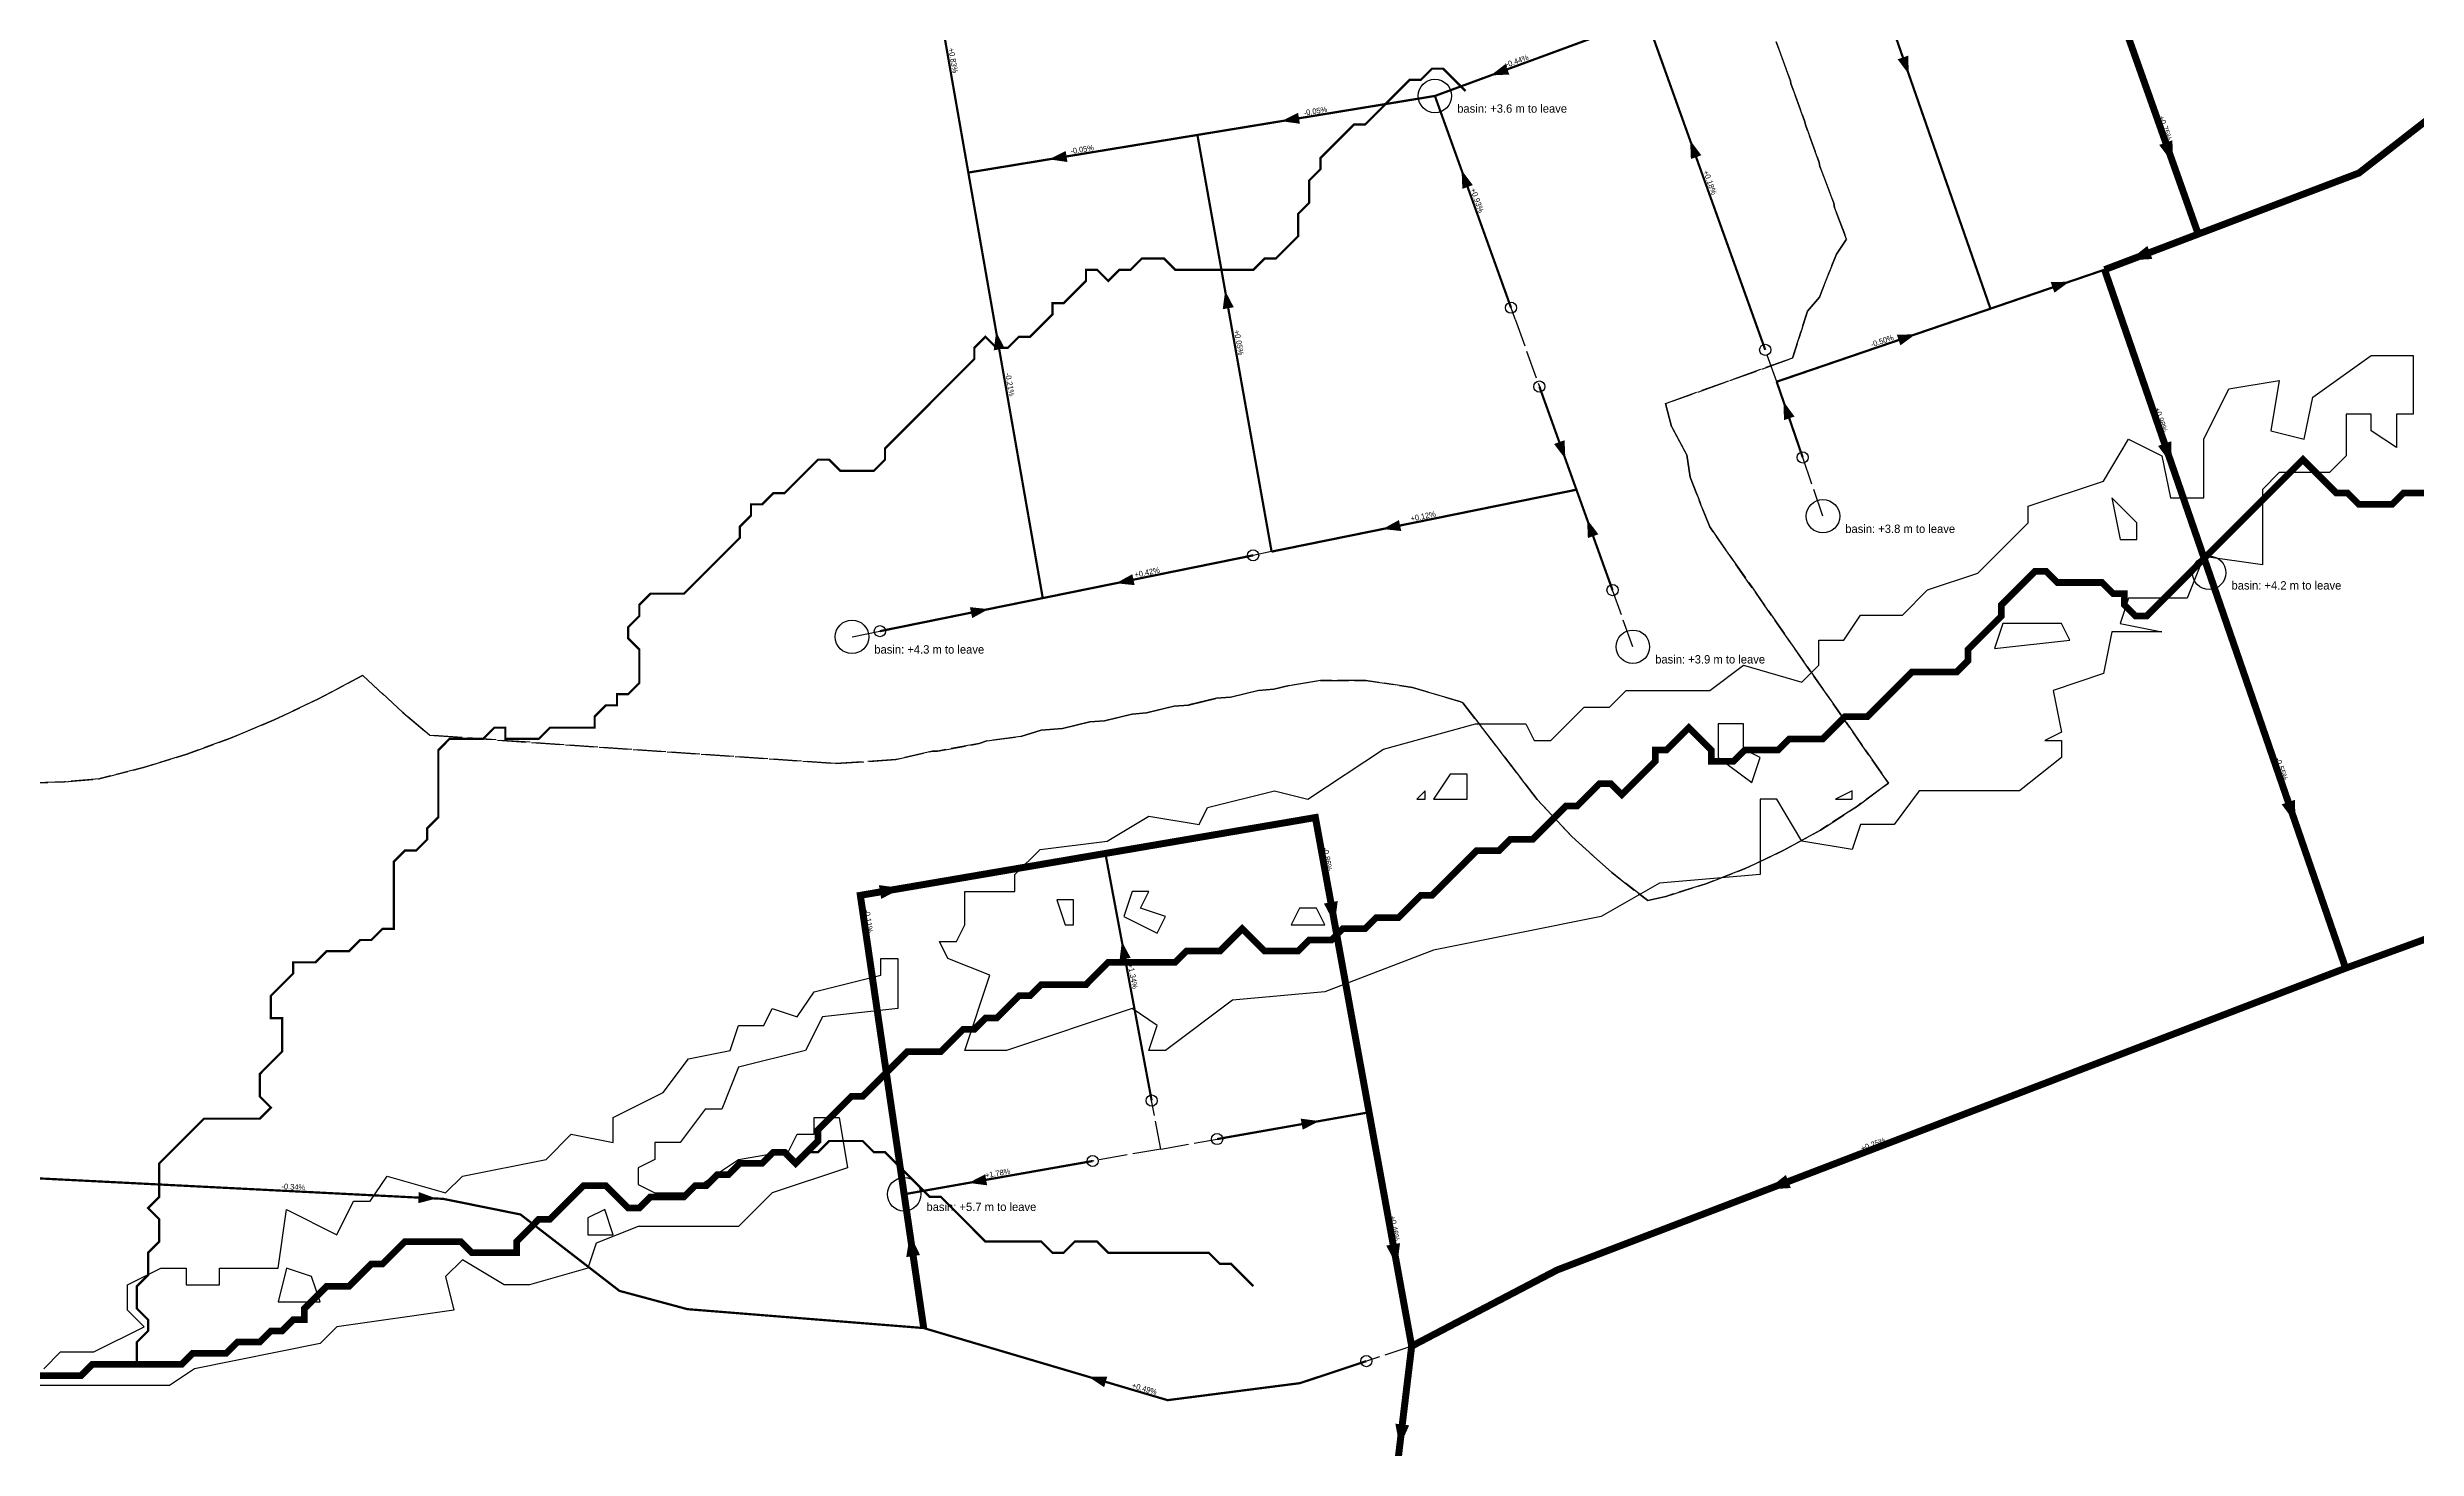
# Model space of a CAD drawing. Header units: metres. Extents: x 442821 to 452274, y 2561971 to 2571293.
# Drawn here: x 444891 to 445740, y 2564773 to 2565275 of the extents above; entities that cross this region are included whole.
import ezdxf
from ezdxf.enums import TextEntityAlignment as Align

# ---------------------------------------------------------------- set-up
doc = ezdxf.new("R2010")
doc.units = ezdxf.units.M
doc.header["$LTSCALE"] = 8
doc.linetypes.add('DASHDOT', pattern=[3.556, 2.54, -0.508, 0, -0.508])
doc.linetypes.add('DASHED', pattern=[1.524, 1.27, -0.254])
for name, color, linetype in [('A_ARROWS', 7, 'Continuous'), ('A_BASINS', 1, 'Continuous'), ('A_BRANCH', 7, 'Continuous'), ('A_CATCHMENTS', 7, 'Continuous'), ('A_GRADIENT', 8, 'Continuous'), ('A_HEAD_GAP', 8, 'Continuous'), ('A_HEADS', 8, 'Continuous'), ('A_LATERAL', 7, 'Continuous'), ('A_STREAMS', 5, 'Continuous'), ('A_SUBMAIN', 7, 'Continuous'), ('A_WADI', 4, 'Continuous')]:
    doc.layers.add(name, color=color, linetype=linetype)

msp = doc.modelspace()

# ---------------------------------------------------------------- linework, layer by layer
at = {"layer": 'A_ARROWS', "color": 1}
for points in [[(445408.26, 2565265.3), (445413.57, 2565269.39), (445414.95, 2565265.63)], [(445333.26, 2565248.92), (445339.25, 2565251.93), (445339.9, 2565247.98)], [(445479.72, 2565242.05), (445483.76, 2565236.71), (445480, 2565235.35)], [(445249.97, 2565235.24), (445255.96, 2565238.25), (445256.61, 2565234.3)], [(445397.83, 2565231.37), (445401.87, 2565226.02), (445398.11, 2565224.67)], [(445313.11, 2565188.21), (445316.2, 2565182.26), (445312.26, 2565181.56)], [(445231.07, 2565173.47), (445234.14, 2565167.51), (445230.2, 2565166.82)], [(445435.02, 2565127.92), (445430.97, 2565133.27), (445434.74, 2565134.62)], [(445369.53, 2565102.8), (445375.4, 2565106.03), (445376.2, 2565102.11)], [(445442.8, 2565106.28), (445446.85, 2565100.93), (445443.09, 2565099.58)], [(445273.99, 2565083.4), (445279.87, 2565086.63), (445280.66, 2565082.71)], [(445228.34, 2565074.13), (445222.47, 2565070.89), (445221.67, 2565074.81)]]:
    msp.add_solid(points, dxfattribs=at)
at = {"layer": 'A_ARROWS', "color": 2}
for points in [[(445558.08, 2565265.68), (445554.09, 2565271.07), (445557.86, 2565272.38)], [(445652.83, 2565233.71), (445647.79, 2565240.41), (445652.51, 2565242.08)], [(445636.97, 2565199.04), (445643.56, 2565204.22), (445645.34, 2565199.55)], [(445615.65, 2565191.43), (445610.24, 2565187.46), (445608.95, 2565191.25)], [(445560.49, 2565172.58), (445555.08, 2565168.61), (445553.78, 2565172.4)], [(445513.17, 2565148.51), (445517.14, 2565143.11), (445513.36, 2565141.81)], [(445652.34, 2565125.84), (445647.37, 2565132.59), (445652.09, 2565134.22)], [(445696.67, 2564997.43), (445691.7, 2565004.17), (445696.42, 2565005.81)], [(445197.34, 2564974.14), (445189.88, 2564970.33), (445189.03, 2564975.26)], [(445352.42, 2564961.23), (445348.52, 2564968.65), (445353.44, 2564969.55)], [(445276.1, 2564955.12), (445279.24, 2564949.2), (445275.31, 2564948.46)], [(445346.85, 2564890.73), (445340.89, 2564887.65), (445340.2, 2564891.59)], [(445221.17, 2564868.58), (445227.13, 2564871.66), (445227.82, 2564867.72)], [(445507.45, 2564866.23), (445514.03, 2564871.42), (445515.81, 2564866.75)], [(445030.48, 2564862.98), (445023.99, 2564861.31), (445024.19, 2564865.3)], [(445200.17, 2564850.29), (445203.8, 2564842.73), (445198.86, 2564842.01)], [(445374.74, 2564838.7), (445370.85, 2564846.12), (445375.77, 2564847.02)], [(445264.18, 2564799.12), (445270.89, 2564799.22), (445269.75, 2564795.38)], [(445375.63, 2564774.09), (445374.1, 2564782.33), (445379.06, 2564781.73)]]:
    msp.add_solid(points, dxfattribs=at)
at = {"layer": 'A_BASINS', "color": 1}
for centre in [(445388.27, 2565257.95), (445527.31, 2565107.4), (445665.7, 2565087.13), (445179.41, 2565064.19), (445459.21, 2565060.64), (445198.09, 2564864.51)]:
    msp.add_circle(centre, 6, dxfattribs=at)
at = {"layer": 'A_BRANCH', "color": 1, "linetype": 'DASHED', "const_width": 0.8}
for points in [[(445506.64, 2565167), (445464.02, 2565285.81)], [(445447.62, 2565279.78), (445388.27, 2565257.95)], [(445323.13, 2565093.38), (445247.76, 2565078.07)]]:
    msp.add_lwpolyline(points, dxfattribs=at)
at = {"layer": 'A_BRANCH', "color": 1, "const_width": 0.8}
msp.add_lwpolyline([(445425.7, 2565153.86), (445438.98, 2565116.9)], dxfattribs=at)
at = {"layer": 'A_BRANCH', "color": 2, "const_width": 0.8}
for points in [[(445286.78, 2564898.07), (445270.2, 2564986.6)], [(445265.65, 2564876.42), (445198.09, 2564864.51)]]:
    msp.add_lwpolyline(points, dxfattribs=at)
at = {"layer": 'A_BRANCH', "color": 2, "linetype": 'DASHED', "const_width": 0.8}
msp.add_lwpolyline([(445363.71, 2564804.73), (445339.94, 2564796.85), (445292.49, 2564790.75), (445205.11, 2564816.58)], dxfattribs=at)
at = {"layer": 'A_CATCHMENTS', "color": 1, "linetype": 'DASHED'}
msp.add_lwpolyline([(445510.54, 2565277.36), (445515.63, 2565263.32), (445515.77, 2565262.47), (445520.82, 2565248.73), (445521.01, 2565247.59), (445526.01, 2565234.14), (445526.25, 2565232.7), (445531.19, 2565219.56), (445531.49, 2565217.82), (445535.74, 2565206.63), (445532.14, 2565201.29), (445526.05, 2565185.88), (445521.74, 2565180.8), (445516.4, 2565164.06), (445470.95, 2565147.75), (445473.06, 2565139.59), (445478.57, 2565129.36), (445479.71, 2565121.39), (445486.75, 2565103.61), (445550.79, 2565011.81), (445539.33, 2565003.32), (445526.4, 2564994.98), (445513.1, 2564987.6), (445499.44, 2564981.18), (445485.41, 2564975.72), (445471.01, 2564971.23), (445464.58, 2564969.69), (445451.62, 2564979.72), (445437.29, 2564992.67), (445424.89, 2565005.97), (445398.32, 2565040.61), (445397.55, 2565040.94), (445380.26, 2565046.06), (445363.5, 2565048.61), (445347.25, 2565048.59), (445336.05, 2565046.74), (445330.52, 2565045.43), (445325.11, 2565045.01), (445314.98, 2565042.57), (445309.99, 2565042.19), (445299.93, 2565039.76), (445294.86, 2565039.37), (445284.89, 2565036.94), (445279.74, 2565036.54), (445269.84, 2565034.12), (445264.62, 2565033.72), (445254.86, 2565031.32), (445247.25, 2565030.72), (445239.94, 2565028.53), (445227.76, 2565026.96), (445224.98, 2565025.97), (445210.04, 2565023.28), (445208.26, 2565023.25), (445195.17, 2565020.2), (445173.53, 2565018.79), (445028.06, 2565028.91), (445018.45, 2565037.07), (445004.12, 2565050.38), (445003.8, 2565050.19), (444988.06, 2565041.87), (444972.37, 2565034.44), (444956.72, 2565027.87), (444941.12, 2565022.18), (444925.56, 2565017.36), (444910.05, 2565013.41), (444909.78, 2565013.36), (444897.22, 2565012.22), (444881.12, 2565011.64)], dxfattribs=at)
at = {"layer": 'A_CATCHMENTS', "color": 2, "linetype": 'DASHED'}
msp.add_lwpolyline([(444881.12, 2565011.64), (444897.22, 2565012.22), (444909.78, 2565013.36), (444910.05, 2565013.41), (444925.56, 2565017.36), (444941.12, 2565022.18), (444956.72, 2565027.87), (444972.37, 2565034.44), (444988.06, 2565041.87), (445003.8, 2565050.19), (445004.12, 2565050.38), (445018.45, 2565037.07), (445028.06, 2565028.91), (445173.53, 2565018.79), (445195.17, 2565020.2), (445208.26, 2565023.25), (445210.04, 2565023.28), (445224.98, 2565025.97), (445227.76, 2565026.96), (445239.94, 2565028.53), (445247.25, 2565030.72), (445254.86, 2565031.32), (445264.62, 2565033.72), (445269.84, 2565034.12), (445279.74, 2565036.54), (445284.89, 2565036.94), (445294.86, 2565039.37), (445299.93, 2565039.76), (445309.99, 2565042.19), (445314.98, 2565042.57), (445325.11, 2565045.01), (445330.52, 2565045.43), (445336.05, 2565046.74), (445347.25, 2565048.59), (445363.5, 2565048.61), (445380.26, 2565046.06), (445397.55, 2565040.94), (445398.32, 2565040.61), (445424.89, 2565005.97), (445437.29, 2564992.67), (445451.62, 2564979.72), (445464.58, 2564969.69), (445471.01, 2564971.23), (445485.41, 2564975.72), (445499.44, 2564981.18), (445513.1, 2564987.6), (445526.4, 2564994.98), (445539.33, 2565003.32), (445550.79, 2565011.81), (445486.75, 2565103.61), (445479.71, 2565121.39), (445478.57, 2565129.36), (445473.06, 2565139.59), (445470.95, 2565147.75), (445516.4, 2565164.06), (445521.74, 2565180.8), (445526.05, 2565185.88), (445532.14, 2565201.29), (445535.74, 2565206.63), (445531.49, 2565217.82), (445531.19, 2565219.56), (445526.25, 2565232.7), (445526.01, 2565234.14), (445521.01, 2565247.59), (445520.82, 2565248.73), (445515.77, 2565262.47), (445515.63, 2565263.32), (445510.54, 2565277.36)], dxfattribs=at)
at = {"layer": 'A_HEAD_GAP', "color": 8, "linetype": 'DASHED'}
for points in [[(445417.01, 2565178.03), (445415.55, 2565182.09)], [(445417.01, 2565178.03), (445425.7, 2565153.86)], [(445510.74, 2565155.58), (445506.64, 2565167)], [(445527.31, 2565107.4), (445520.06, 2565128.46)], [(445329.76, 2565094.72), (445323.13, 2565093.38)], [(445459.21, 2565060.64), (445451.92, 2565080.92)], [(445179.41, 2565064.19), (445189.41, 2565066.22)], [(445290.03, 2564880.72), (445286.78, 2564898.07)], [(445290.03, 2564880.72), (445265.65, 2564876.42)], [(445290.03, 2564880.72), (445310.24, 2564884.28)], [(445379.95, 2564810.11), (445363.71, 2564804.73)]]:
    msp.add_lwpolyline(points, dxfattribs=at)
at = {"layer": 'A_HEADS', "color": 1}
for centre in [(445415.55, 2565182.09), (445506.64, 2565167), (445425.7, 2565153.86), (445323.13, 2565093.38), (445451.92, 2565080.92), (445189.41, 2565066.22)]:
    msp.add_circle(centre, 2, dxfattribs=at)
at = {"layer": 'A_HEADS', "color": 2}
for centre in [(445520.06, 2565128.46), (445286.78, 2564898.07), (445310.24, 2564884.28), (445265.65, 2564876.42), (445363.71, 2564804.73)]:
    msp.add_circle(centre, 2, dxfattribs=at)
at = {"layer": 'A_LATERAL', "color": 2, "linetype": 'DASHED', "const_width": 0.8}
for points in [[(445510.9, 2565401.02), (445587.34, 2565181.75)], [(445587.34, 2565181.75), (445628.22, 2565195.72)]]:
    msp.add_lwpolyline(points, dxfattribs=at)
at = {"layer": 'A_LATERAL', "color": 1, "const_width": 0.8}
for points in [[(445221.09, 2565230.5), (445207.12, 2565310.26)], [(445415.55, 2565182.09), (445388.27, 2565257.95)]]:
    msp.add_lwpolyline(points, dxfattribs=at)
at = {"layer": 'A_LATERAL', "color": 1, "linetype": 'DASHED', "const_width": 0.8}
for points in [[(445388.27, 2565257.95), (445303.17, 2565243.98)], [(445303.17, 2565243.98), (445221.09, 2565230.5)], [(445329.76, 2565094.72), (445303.17, 2565243.98)], [(445438.98, 2565116.9), (445329.76, 2565094.72)]]:
    msp.add_lwpolyline(points, dxfattribs=at)
at = {"layer": 'A_LATERAL', "color": 1, "linetype": 'DASHDOT', "const_width": 0.8}
for points in [[(445247.76, 2565078.07), (445221.09, 2565230.5)], [(445451.92, 2565080.92), (445438.98, 2565116.9)], [(445189.41, 2565066.22), (445247.76, 2565078.07)]]:
    msp.add_lwpolyline(points, dxfattribs=at)
at = {"layer": 'A_LATERAL', "color": 2, "linetype": 'DASHDOT', "const_width": 0.8}
for points in [[(445510.74, 2565155.58), (445587.34, 2565181.75)], [(445520.06, 2565128.46), (445510.74, 2565155.58)], [(444747.93, 2564910.45), (444885.01, 2564870.35), (445032.98, 2564862.86), (445060.63, 2564857.27), (445096.07, 2564829.91), (445120.43, 2564823.35), (445205.11, 2564816.58)], [(445310.24, 2564884.28), (445364.69, 2564893.87)]]:
    msp.add_lwpolyline(points, dxfattribs=at)
at = {"layer": 'A_STREAMS', "color": 5}
for points, const_width in [([(445399.25, 2565259.72), (445395.25, 2565263.72), (445391.25, 2565267.72), (445387.25, 2565267.72), (445383.25, 2565263.72), (445379.25, 2565263.72), (445375.25, 2565259.72), (445371.25, 2565255.72), (445367.25, 2565251.71), (445363.25, 2565247.71), (445359.25, 2565247.71), (445355.25, 2565243.71), (445351.25, 2565239.71), (445347.25, 2565235.71), (445347.25, 2565231.71), (445343.25, 2565227.71), (445343.25, 2565223.7), (445343.25, 2565219.7), (445339.25, 2565215.7), (445339.25, 2565211.7), (445339.25, 2565207.7), (445335.25, 2565203.7), (445331.25, 2565199.7), (445327.25, 2565199.7), (445323.24, 2565195.69), (445319.24, 2565195.69), (445315.24, 2565195.69), (445311.24, 2565195.69), (445307.24, 2565195.69), (445303.24, 2565195.69), (445299.24, 2565195.69), (445295.24, 2565195.69), (445291.24, 2565199.7), (445287.24, 2565199.7), (445283.24, 2565199.7), (445279.24, 2565195.69), (445275.24, 2565195.69), (445271.24, 2565191.69), (445267.24, 2565195.69), (445263.24, 2565195.69), (445263.24, 2565191.69), (445259.24, 2565187.69), (445255.24, 2565183.69), (445251.23, 2565183.69), (445251.23, 2565179.69), (445247.23, 2565175.69), (445243.23, 2565171.69), (445239.23, 2565171.69), (445235.23, 2565167.68), (445231.23, 2565167.68), (445227.23, 2565171.69), (445223.23, 2565167.68), (445223.23, 2565163.68), (445219.23, 2565159.68), (445215.23, 2565155.68), (445211.23, 2565151.68), (445207.23, 2565147.68), (445203.23, 2565143.68), (445199.23, 2565139.67), (445195.23, 2565135.67), (445191.23, 2565131.67), (445191.23, 2565127.67), (445187.23, 2565123.67), (445183.23, 2565123.67), (445179.22, 2565123.67), (445175.22, 2565123.67), (445171.22, 2565127.67), (445167.22, 2565127.67), (445163.22, 2565123.67), (445159.22, 2565119.67), (445155.22, 2565115.67), (445151.22, 2565115.67), (445147.22, 2565111.66), (445143.22, 2565111.66), (445143.22, 2565107.66), (445139.22, 2565103.66), (445139.22, 2565099.66), (445135.22, 2565095.66), (445131.22, 2565091.66), (445127.22, 2565087.66), (445123.22, 2565083.66), (445119.22, 2565079.65), (445115.22, 2565079.65), (445111.22, 2565079.65), (445107.21, 2565079.65), (445103.21, 2565075.65), (445103.21, 2565071.65), (445099.21, 2565067.65), (445099.21, 2565063.65), (445103.21, 2565059.65), (445103.21, 2565055.65), (445103.21, 2565051.64), (445103.21, 2565047.64), (445099.21, 2565043.64), (445095.21, 2565043.64), (445095.21, 2565039.64), (445091.21, 2565039.64), (445087.21, 2565035.64), (445087.21, 2565031.64), (445083.21, 2565031.64), (445079.21, 2565031.64), (445075.21, 2565031.64), (445071.21, 2565031.64), (445067.21, 2565027.64), (445063.21, 2565027.64), (445059.21, 2565027.64), (445055.21, 2565027.64), (445055.21, 2565031.64), (445051.21, 2565031.64), (445047.21, 2565027.64), (445043.21, 2565027.64), (445039.21, 2565027.64), (445035.2, 2565027.64), (445031.2, 2565023.63), (445031.2, 2565019.63), (445031.2, 2565015.63), (445031.2, 2565011.63), (445031.2, 2565007.63), (445031.2, 2565003.63), (445031.2, 2564999.63), (445027.2, 2564995.62), (445027.2, 2564991.62), (445023.2, 2564987.62), (445019.2, 2564987.62), (445015.2, 2564983.62), (445015.2, 2564979.62), (445015.2, 2564975.62), (445015.2, 2564971.62), (445015.2, 2564967.61), (445015.2, 2564963.61), (445015.2, 2564959.61), (445011.2, 2564959.61), (445007.2, 2564955.61), (445003.2, 2564955.61), (444999.2, 2564951.61), (444995.2, 2564951.61), (444991.2, 2564951.61), (444987.2, 2564947.61), (444983.2, 2564947.61), (444979.2, 2564947.61), (444979.2, 2564943.61), (444975.2, 2564939.6), (444971.2, 2564935.6), (444971.2, 2564931.6), (444971.2, 2564927.6), (444975.2, 2564927.6), (444975.2, 2564923.6), (444975.2, 2564919.6), (444975.2, 2564915.6), (444971.2, 2564911.6), (444967.2, 2564907.59), (444967.2, 2564903.59), (444967.2, 2564899.59), (444971.2, 2564895.59), (444967.2, 2564891.59), (444963.19, 2564891.59), (444959.19, 2564891.59), (444955.19, 2564891.59), (444951.19, 2564891.59), (444947.19, 2564891.59), (444943.19, 2564887.59), (444939.19, 2564883.59), (444935.19, 2564879.58), (444931.19, 2564875.58), (444931.19, 2564871.58), (444931.19, 2564867.58), (444931.19, 2564863.58), (444927.19, 2564859.58), (444931.19, 2564855.58), (444931.19, 2564851.57), (444931.19, 2564847.57), (444927.19, 2564843.57), (444927.19, 2564839.57), (444927.19, 2564835.57), (444923.19, 2564831.57), (444923.19, 2564827.57), (444923.19, 2564823.56), (444927.19, 2564819.56), (444927.19, 2564815.56), (444923.19, 2564811.56), (444923.19, 2564807.56), (444923.19, 2564803.56)], 0.8), ([(445743.3, 2565115.67), (445739.3, 2565115.67), (445735.3, 2565115.67), (445731.3, 2565111.66), (445727.3, 2565111.66), (445723.3, 2565111.66), (445719.3, 2565111.66), (445715.3, 2565115.67), (445711.3, 2565115.67), (445707.3, 2565119.67), (445703.3, 2565123.67), (445699.3, 2565127.67), (445695.3, 2565123.67), (445691.3, 2565119.67), (445687.29, 2565115.67), (445683.29, 2565111.66), (445679.29, 2565107.66), (445675.29, 2565103.66), (445671.29, 2565099.66), (445667.29, 2565095.66), (445663.29, 2565091.66), (445659.29, 2565087.66), (445655.29, 2565083.66), (445651.29, 2565079.65), (445647.29, 2565075.65), (445643.29, 2565071.65), (445639.29, 2565071.65), (445635.29, 2565075.65), (445635.29, 2565079.65), (445631.29, 2565079.65), (445627.29, 2565083.66), (445623.29, 2565083.66), (445619.29, 2565083.66), (445615.28, 2565083.66), (445611.28, 2565083.66), (445607.28, 2565087.66), (445603.28, 2565087.66), (445599.28, 2565083.66), (445595.28, 2565079.65), (445591.28, 2565075.65), (445591.28, 2565071.65), (445587.28, 2565067.65), (445583.28, 2565063.65), (445579.28, 2565059.65), (445579.28, 2565055.65), (445575.28, 2565051.64), (445571.28, 2565051.64), (445567.28, 2565051.64), (445563.28, 2565051.64), (445559.28, 2565051.64), (445555.28, 2565047.64), (445551.28, 2565043.64), (445547.28, 2565039.64), (445543.27, 2565035.64), (445539.27, 2565035.64), (445535.27, 2565035.64), (445531.27, 2565031.64), (445527.27, 2565027.64), (445523.27, 2565027.64), (445519.27, 2565027.64), (445515.27, 2565027.64), (445511.27, 2565023.63), (445507.27, 2565023.63), (445503.27, 2565023.63), (445499.27, 2565023.63), (445495.27, 2565019.63), (445491.27, 2565019.63), (445487.27, 2565019.63), (445487.27, 2565023.63), (445483.27, 2565027.64), (445479.27, 2565031.64), (445475.27, 2565027.64), (445471.26, 2565023.63), (445467.26, 2565023.63), (445467.26, 2565019.63), (445463.26, 2565015.63), (445459.26, 2565011.63), (445455.26, 2565007.63), (445451.26, 2565011.63), (445447.26, 2565011.63), (445443.26, 2565007.63), (445439.26, 2565003.63), (445435.26, 2565003.63), (445431.26, 2564999.63), (445427.26, 2564995.62), (445423.26, 2564991.62), (445419.26, 2564991.62), (445415.26, 2564991.62), (445411.26, 2564987.62), (445407.26, 2564987.62), (445403.26, 2564987.62), (445399.25, 2564983.62), (445395.25, 2564979.62), (445391.25, 2564975.62), (445387.25, 2564971.62), (445383.25, 2564971.62), (445379.25, 2564967.61), (445375.25, 2564963.61), (445371.25, 2564963.61), (445367.25, 2564963.61), (445363.25, 2564959.61), (445359.25, 2564959.61), (445355.25, 2564959.61), (445351.25, 2564955.61), (445347.25, 2564955.61), (445343.25, 2564955.61), (445339.25, 2564951.61), (445335.25, 2564951.61), (445331.25, 2564951.61), (445327.25, 2564951.61), (445323.24, 2564955.61), (445319.24, 2564959.61), (445315.24, 2564955.61), (445311.24, 2564951.61), (445307.24, 2564951.61), (445303.24, 2564951.61), (445299.24, 2564951.61), (445295.24, 2564947.61), (445291.24, 2564947.61), (445287.24, 2564947.61), (445283.24, 2564947.61), (445279.24, 2564947.61), (445275.24, 2564947.61), (445271.24, 2564947.61), (445267.24, 2564943.61), (445263.24, 2564939.6), (445259.24, 2564939.6), (445255.24, 2564939.6), (445251.23, 2564939.6), (445247.23, 2564939.6), (445243.23, 2564935.6), (445239.23, 2564935.6), (445235.23, 2564931.6), (445231.23, 2564927.6), (445227.23, 2564927.6), (445223.23, 2564923.6), (445219.23, 2564923.6), (445215.23, 2564919.6), (445211.23, 2564915.6), (445207.23, 2564915.6), (445203.23, 2564915.6), (445199.23, 2564915.6), (445195.23, 2564911.6), (445191.23, 2564907.59), (445187.23, 2564903.59), (445183.23, 2564899.59), (445179.22, 2564899.59), (445175.22, 2564895.59), (445171.22, 2564891.59), (445167.22, 2564887.59), (445167.22, 2564883.59), (445163.22, 2564879.58)], 2.4), ([(445163.22, 2564879.58), (445159.22, 2564875.58), (445155.22, 2564879.58), (445151.22, 2564879.58), (445147.22, 2564875.58), (445143.22, 2564875.58), (445139.22, 2564875.58), (445135.22, 2564871.58), (445131.22, 2564871.58), (445127.22, 2564867.58), (445123.22, 2564867.58), (445119.22, 2564863.58), (445115.22, 2564863.58), (445111.22, 2564863.58), (445107.21, 2564863.58), (445103.21, 2564859.58), (445099.21, 2564859.58), (445095.21, 2564863.58), (445091.21, 2564867.58), (445087.21, 2564867.58), (445083.21, 2564867.58), (445079.21, 2564863.58), (445075.21, 2564859.58), (445071.21, 2564855.58), (445067.21, 2564855.58), (445063.21, 2564851.57), (445059.21, 2564847.57), (445059.21, 2564843.57), (445055.21, 2564843.57), (445051.21, 2564843.57), (445047.21, 2564843.57), (445043.21, 2564843.57), (445039.21, 2564847.57), (445035.2, 2564847.57), (445031.2, 2564847.57), (445027.2, 2564847.57), (445023.2, 2564847.57), (445019.2, 2564847.57), (445015.2, 2564843.57), (445011.2, 2564839.57), (445007.2, 2564839.57), (445003.2, 2564835.57), (444999.2, 2564831.57), (444995.2, 2564831.57), (444991.2, 2564831.57), (444987.2, 2564827.57), (444983.2, 2564823.56), (444983.2, 2564819.56), (444979.2, 2564819.56), (444975.2, 2564815.56), (444971.2, 2564815.56), (444967.2, 2564811.56), (444963.19, 2564811.56), (444959.19, 2564811.56), (444955.19, 2564807.56), (444951.19, 2564807.56), (444947.19, 2564807.56), (444943.19, 2564807.56), (444939.19, 2564803.56), (444935.19, 2564803.56), (444931.19, 2564803.56), (444927.19, 2564803.56), (444923.19, 2564803.56)], 2.4), ([(445323.24, 2564831.57), (445319.24, 2564835.57), (445315.24, 2564839.57), (445311.24, 2564839.57), (445307.24, 2564843.57), (445303.24, 2564843.57), (445299.24, 2564843.57), (445295.24, 2564843.57), (445291.24, 2564843.57), (445287.24, 2564843.57), (445283.24, 2564843.57), (445279.24, 2564843.57), (445275.24, 2564843.57), (445271.24, 2564843.57), (445267.24, 2564847.57), (445263.24, 2564847.57), (445259.24, 2564847.57), (445255.24, 2564843.57), (445251.23, 2564843.57), (445247.23, 2564847.57), (445243.23, 2564847.57), (445239.23, 2564847.57), (445235.23, 2564847.57), (445231.23, 2564847.57), (445227.23, 2564847.57), (445223.23, 2564851.57), (445219.23, 2564855.58), (445215.23, 2564859.58), (445211.23, 2564863.58), (445207.23, 2564863.58), (445203.23, 2564867.58), (445199.23, 2564871.58), (445195.23, 2564875.58), (445191.23, 2564879.58), (445187.23, 2564879.58), (445183.23, 2564883.59), (445179.22, 2564883.59), (445175.22, 2564883.59), (445171.22, 2564883.59), (445167.22, 2564879.58), (445163.22, 2564879.58)], 0.8), ([(444923.19, 2564803.56), (444919.19, 2564803.56), (444915.19, 2564803.56), (444911.19, 2564803.56), (444907.19, 2564803.56), (444903.19, 2564799.56), (444899.19, 2564799.56), (444895.19, 2564799.56), (444891.18, 2564799.56), (444887.18, 2564799.56)], 2.4)]:
    msp.add_lwpolyline(points, dxfattribs=dict(at, const_width=const_width))
at = {"layer": 'A_SUBMAIN', "color": 2, "linetype": 'DASHED', "const_width": 2.5}
for points in [[(445925.99, 2565391.22), (445719.37, 2565230.34), (445661.79, 2565208.47)], [(445661.79, 2565208.47), (445628.22, 2565195.72)], [(446007.01, 2565015.96), (445859.04, 2564998.05), (445714.6, 2564945.5)], [(445714.6, 2564945.5), (445432.1, 2564837.39), (445379.95, 2564810.11)], [(445364.69, 2564893.87), (445379.95, 2564810.11)]]:
    msp.add_lwpolyline(points, dxfattribs=at)
at = {"layer": 'A_SUBMAIN', "color": 2, "const_width": 2.5}
for points in [[(445635.2, 2565283.34), (445661.79, 2565208.47)], [(445628.22, 2565195.72), (445665.7, 2565087.13)], [(445205.11, 2564816.58), (445198.09, 2564864.51)]]:
    msp.add_lwpolyline(points, dxfattribs=at)
at = {"layer": 'A_SUBMAIN', "color": 2, "linetype": 'DASHDOT', "const_width": 2.5}
for points in [[(445665.7, 2565087.13), (445714.6, 2564945.5)], [(445270.2, 2564986.6), (445345.45, 2564999.46), (445364.69, 2564893.87)], [(445198.09, 2564864.51), (445182.4, 2564971.59), (445270.2, 2564986.6)], [(445379.95, 2564810.11), (445373.74, 2564758.34)]]:
    msp.add_lwpolyline(points, dxfattribs=at)
at = {"layer": 'A_WADI', "color": 4}
for points in [[(445738.8, 2565165.01), (445738.8, 2565144.01), (445732.8, 2565144.01), (445732.8, 2565132.01), (445723.8, 2565138.01), (445723.8, 2565144.01), (445714.8, 2565144.01), (445714.8, 2565129.01), (445708.8, 2565123.01), (445690.8, 2565123.01), (445684.8, 2565117.01), (445684.8, 2565090.01), (445663.8, 2565093.01), (445657.8, 2565078.01), (445636.8, 2565078.01), (445633.8, 2565069.01), (445648.8, 2565066.01), (445630.8, 2565066.01), (445627.8, 2565051.01), (445609.8, 2565045.01), (445612.8, 2565030.01), (445606.8, 2565027.01), (445612.8, 2565027.01), (445612.8, 2565021.01), (445597.8, 2565009.01), (445561.8, 2565009.01), (445552.8, 2564997.01), (445540.8, 2564997.01), (445537.8, 2564988.01), (445519.8, 2564991.01), (445510.8, 2565006.01), (445504.8, 2565006.01), (445504.8, 2564979.01), (445468.8, 2564976.01), (445447.8, 2564964.01), (445387.8, 2564952.01), (445348.8, 2564937.01), (445315.8, 2564934.01), (445291.8, 2564916.01), (445285.8, 2564916.01), (445288.8, 2564925.01), (445279.8, 2564931.01), (445234.8, 2564916.01), (445219.8, 2564916.01), (445228.8, 2564943.01), (445213.8, 2564949.01), (445210.8, 2564955.01), (445216.8, 2564955.01), (445219.8, 2564961.01), (445219.8, 2564973.01), (445237.8, 2564973.01), (445237.8, 2564979.01), (445246.8, 2564988.01), (445270.8, 2564991.01), (445285.8, 2565000.01), (445303.8, 2564997.01), (445306.8, 2565003.01), (445330.8, 2565009.01), (445342.8, 2565006.01), (445369.8, 2565024.01), (445402.8, 2565033.01), (445420.8, 2565033.01), (445423.8, 2565027.01), (445429.8, 2565027.01), (445441.8, 2565039.01), (445450.8, 2565039.01), (445456.8, 2565045.01), (445486.8, 2565045.01), (445498.8, 2565054.01), (445519.8, 2565048.01), (445525.8, 2565054.01), (445525.8, 2565063.01), (445534.8, 2565063.01), (445540.8, 2565072.01), (445555.8, 2565072.01), (445564.8, 2565081.01), (445582.8, 2565087.01), (445600.8, 2565105.01), (445600.8, 2565111.01), (445627.8, 2565120.01), (445636.8, 2565135.01), (445648.8, 2565129.01), (445651.8, 2565114.01), (445663.8, 2565114.01), (445663.8, 2565135.01), (445672.8, 2565153.01), (445690.8, 2565156.01), (445687.8, 2565138.01), (445699.8, 2565135.01), (445702.8, 2565150.01), (445723.8, 2565165.01), (445738.8, 2565165.01)], [(445633.8, 2565099.01), (445639.8, 2565099.01), (445639.8, 2565105.01), (445630.8, 2565114.01), (445633.8, 2565099.01)], [(445588.8, 2565060.01), (445615.8, 2565063.01), (445612.8, 2565069.01), (445591.8, 2565069.01), (445588.8, 2565060.01)], [(445489.8, 2565021.01), (445501.8, 2565012.01), (445504.8, 2565021.01), (445498.8, 2565024.01), (445498.8, 2565033.01), (445489.8, 2565033.01), (445489.8, 2565021.01)], [(445387.8, 2565006.01), (445399.8, 2565006.01), (445399.8, 2565015.01), (445393.8, 2565015.01), (445387.8, 2565006.01)], [(445384.8, 2565006.01), (445384.8, 2565009.01), (445381.8, 2565006.01), (445384.8, 2565006.01)], [(445537.8, 2565006.01), (445537.8, 2565009.01), (445531.8, 2565006.01), (445537.8, 2565006.01)], [(445255.8, 2564961.01), (445258.8, 2564961.01), (445258.8, 2564970.01), (445252.8, 2564970.01), (445255.8, 2564961.01)], [(445276.8, 2564964.01), (445288.8, 2564958.01), (445291.8, 2564964.01), (445282.8, 2564967.01), (445285.8, 2564973.01), (445279.8, 2564973.01), (445276.8, 2564964.01)], [(445336.8, 2564961.01), (445348.8, 2564961.01), (445345.8, 2564967.01), (445339.8, 2564967.01), (445336.8, 2564961.01)], [(445084.8, 2564856.01), (445084.8, 2564850.01), (445093.8, 2564850.01), (445090.8, 2564859.01), (445084.8, 2564856.01)], [(444973.8, 2564826.01), (444988.8, 2564826.01), (444985.8, 2564835.01), (444976.8, 2564838.01), (444973.8, 2564826.01)]]:
    msp.add_lwpolyline(points, close=True, dxfattribs=at)
msp.add_lwpolyline([(444889.8, 2564802.01), (444895.8, 2564808.01), (444907.8, 2564808.01), (444925.8, 2564817.01), (444919.8, 2564823.01), (444919.8, 2564832.01), (444931.8, 2564838.01), (444940.8, 2564838.01), (444940.8, 2564832.01), (444952.8, 2564832.01), (444952.8, 2564838.01), (444973.8, 2564838.01), (444976.8, 2564859.01), (444994.8, 2564850.01), (445000.8, 2564862.01), (445006.8, 2564862.01), (445012.8, 2564871.01), (445033.8, 2564865.01), (445039.8, 2564871.01), (445069.8, 2564877.01), (445078.8, 2564886.01), (445093.8, 2564883.01), (445093.8, 2564892.01), (445111.8, 2564901.01), (445120.8, 2564913.01), (445135.8, 2564916.01), (445138.8, 2564925.01), (445147.8, 2564925.01), (445150.8, 2564931.01), (445159.8, 2564928.01), (445165.8, 2564937.01), (445189.8, 2564943.01), (445189.8, 2564949.01), (445195.8, 2564949.01), (445195.8, 2564949.01), (445195.8, 2564931.01), (445168.8, 2564928.01), (445162.8, 2564916.01), (445138.8, 2564910.01), (445132.8, 2564895.01), (445126.8, 2564895.01), (445117.8, 2564883.01), (445108.8, 2564883.01), (445108.8, 2564877.01), (445102.8, 2564874.01), (445102.8, 2564868.01), (445108.8, 2564865.01), (445120.8, 2564865.01), (445138.8, 2564877.01), (445156.8, 2564880.01), (445159.8, 2564886.01), (445165.8, 2564886.01), (445165.8, 2564892.01), (445174.8, 2564892.01), (445177.8, 2564874.01), (445150.8, 2564865.01), (445138.8, 2564853.01), (445102.8, 2564853.01), (445087.8, 2564847.01), (445084.8, 2564838.01), (445063.8, 2564832.01), (445054.8, 2564832.01), (445039.8, 2564841.01), (445033.8, 2564835.01), (445036.8, 2564823.01), (444994.8, 2564817.01), (444988.8, 2564811.01), (444943.8, 2564802.01), (444934.8, 2564796.01), (444871.8, 2564796.01)], dxfattribs=at)

# ---------------------------------------------------------------- texts
at = {"layer": 'A_BASINS', "color": 1}
for s, p in [('basin: +3.6 m to leave', (445396.27, 2565251.95)), ('basin: +3.8 m to leave', (445535.31, 2565101.4)), ('basin: +4.2 m to leave', (445673.7, 2565081.13)), ('basin: +4.3 m to leave', (445187.41, 2565058.19)), ('basin: +3.9 m to leave', (445467.21, 2565054.64)), ('basin: +5.7 m to leave', (445206.09, 2564858.51))]:
    msp.add_text(s, height=3, dxfattribs=at).set_placement(p)
at = {"layer": 'A_GRADIENT', "color": 1}
for s, rotation, p in [('+0.83%', 279.9274, (445214.11, 2565270.38)), ('+0.44%', 20.19299, (445417.94, 2565268.87)), ('-0.05%', 9.32611, (445345.72, 2565250.96)), ('-0.05%', 9.32611, (445262.13, 2565237.24)), ('+0.93%', 289.77563, (445401.91, 2565220.02)), ('+0.18%', 289.73445, (445485.33, 2565226.41)), ('+0.05%', 280.10158, (445316.47, 2565169.35)), ('-0.21%', 279.9274, (445234.42, 2565154.28)), ('+0.12%', 11.47959, (445384.37, 2565105.81)), ('+0.42%', 11.47959, (445285.45, 2565085.72))]:
    msp.add_text(s, height=2, rotation=rotation, dxfattribs=at).set_placement(p, align=Align.BOTTOM_CENTER)
at = {"layer": 'A_GRADIENT', "color": 2}
for s, rotation, p in [('+0.75%', -70.45377, (445648.49, 2565245.91)), ('-0.50%', 18.86538, (445549.04, 2565168.67)), ('+0.98%', -70.95429, (445646.96, 2565141.43)), ('-0.55%', -70.95429, (445690.15, 2565016.32)), ('-0.86%', -79.67455, (445348.23, 2564984.22)), ('-0.11%', 278.33217, (445183.79, 2564962.11)), ('+1.34%', 280.609, (445278.49, 2564942.34)), ('+0.25%', 20.94153, (445545.87, 2564880.93)), ('-0.34%', -2.89818, (444979.14, 2564865.58)), ('+1.78%', 9.99602, (445231.87, 2564870.46)), ('+0.46%', -79.67455, (445372.32, 2564851.99)), ('+0.49%', 343.53127, (445283.75, 2564793.33))]:
    msp.add_text(s, height=2, rotation=rotation, dxfattribs=at).set_placement(p, align=Align.BOTTOM_CENTER)

doc.saveas('drawing.dxf')
